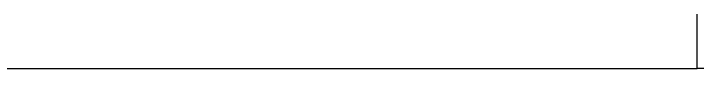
# Model space of a CAD drawing. Header units: millimetres. Extents: x -2947 to 97, y -3022 to 322.
# Drawn here: x -2155.6 to -2052.6, y -2056.5 to -2049.3 of the extents above; entities that cross this region are included whole.
import ezdxf

# ---------------------------------------------------------------- set-up
doc = ezdxf.new("R2010")
doc.units = ezdxf.units.MM
doc.layers.get('Defpoints').update_dxf_attribs({"linetype": 'CONTINUOUS'})

msp = doc.modelspace()

# ---------------------------------------------------------------- linework, layer by layer
at = {"layer": 'Defpoints'}
for p, q in [((-2052.592511394466, -2056.461755056242), (-2052.592511394466, -1689.383425708724)), ((-2052.592511394466, -2056.461755056242), (-2052.592511394466, -1689.383425708724)), ((-2309.283788074962, -2056.461755056242), (-2052.592511394466, -2056.461755056242)), ((-2309.283788074961, -2056.461755056242), (-2052.592511394465, -2056.461755056242)), ((-1795.901234713971, -2056.461755056242), (-2052.592511394466, -2056.461755056242))]:
    msp.add_line(p, q, dxfattribs=at)

doc.saveas('drawing.dxf')
